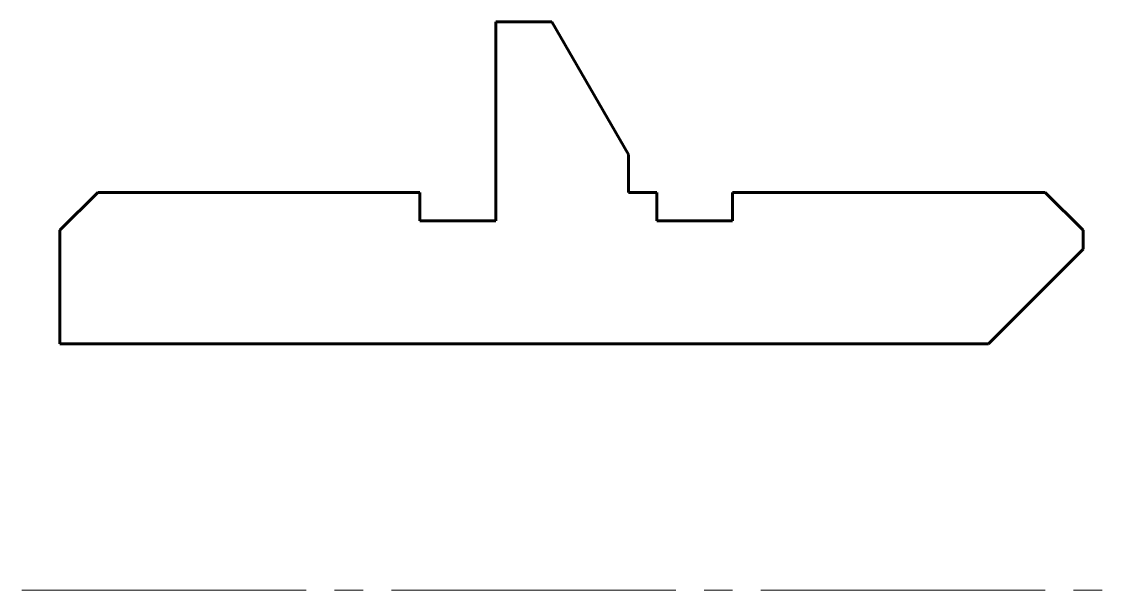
# Model space of a CAD drawing. Header units: millimetres. Extents: x -2 to 56, y 0 to 30.
import ezdxf

# ---------------------------------------------------------------- set-up
doc = ezdxf.new("R2010")
doc.units = ezdxf.units.MM
doc.linetypes.add('K5LT_AXLED', pattern=[19.5, 15, -1.5, 1.5, -1.5])
doc.linetypes.add('K5LT_BASIC', pattern=[0])

msp = doc.modelspace()

# ---------------------------------------------------------------- linework, layer by layer
at = {"color": 150, "linetype": 'K5LT_BASIC', "lineweight": 60, "true_color": 0x0080ff}
for p, q in [((23, 19.5), (23, 30)), ((23, 30), (25.959, 30)), ((25.959, 30), (30, 23)), ((30, 23), (30, 21)), ((0, 19), (2, 21)), ((2, 21), (19, 21)), ((19, 21), (19, 19.5)), ((30, 21), (31.5, 21)), ((31.5, 21), (31.5, 19.5)), ((35.5, 19.5), (35.5, 21)), ((35.5, 21), (52, 21)), ((52, 21), (54, 19)), ((19, 19.5), (23, 19.5)), ((31.5, 19.5), (35.5, 19.5)), ((0, 13), (0, 19)), ((54, 18), (54, 19)), ((49, 13), (54, 18)), ((0, 13), (49, 13))]:
    msp.add_line(p, q, dxfattribs=at)
at = {"color": 30, "linetype": 'K5LT_AXLED', "lineweight": 18, "true_color": 0xff8000}
msp.add_line((-2, 0), (56, 0), dxfattribs=at)

doc.saveas('drawing.dxf')
